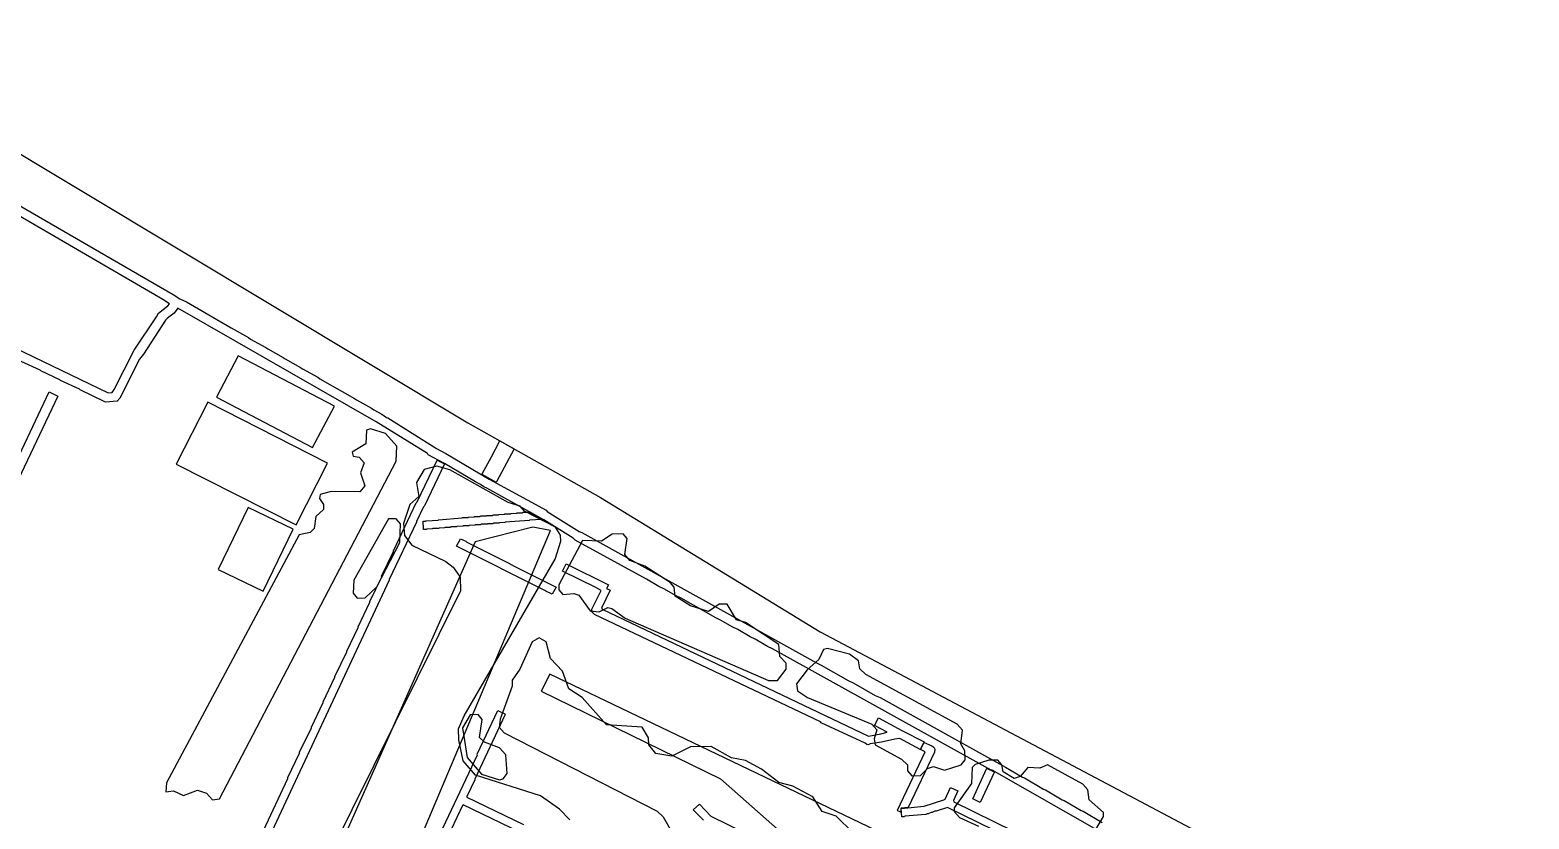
# Model space of a CAD drawing. Extents: x 1764 to 2708, y -3060 to -2272.
# Drawn here: x 2016 to 2393.3, y -2471.1 to -2272.4 of the extents above; entities that cross this region are included whole.
import ezdxf

# ---------------------------------------------------------------- set-up
doc = ezdxf.new("R2010")
doc.units = 0
for name, color, linetype in [('DOR_DOROZHKA', 40, 'CONTINUOUS'), ('DOR_LESTNICA', 6, 'CONTINUOUS'), ('DOR_PEREHOD', 9, 'CONTINUOUS'), ('DOR_TROTUAR', 8, 'CONTINUOUS'), ('GRANICA_UCHASTKA', 7, 'CONTINUOUS'), ('PL_SPORT', 5, 'CONTINUOUS'), ('ZEL_LES_DREVESNYE', 94, 'CONTINUOUS'), ('ZEL_SPUTNIK_DOP', 40, 'CONTINUOUS'), ('ZEL_YANDEX_SHEMA', 92, 'CONTINUOUS')]:
    doc.layers.add(name, color=color, linetype=linetype)

msp = doc.modelspace()

# ---------------------------------------------------------------- linework, layer by layer
at = {"layer": 'DOR_DOROZHKA'}
for points in [[(2062.5523, -2500.1998), (2080.9123, -2460.8828), (2080.9083, -2460.6818), (2083.8772, -2454.5148), (2083.8722, -2454.3148), (2086.8412, -2448.1478), (2086.8362, -2447.9478), (2089.8052, -2441.7808), (2089.8002, -2441.5808), (2092.7692, -2435.4128), (2092.7642, -2435.2128), (2095.7332, -2429.0458), (2095.7282, -2428.8458), (2098.6012, -2422.8808), (2098.5972, -2422.6808), (2101.5652, -2416.5128), (2101.5612, -2416.3128), (2104.5292, -2410.1458), (2104.5252, -2409.9458), (2107.4932, -2403.7788), (2107.4892, -2403.5788), (2113.2302, -2391.4477), (2113.4262, -2391.2437), (2118.5012, -2380.7287), (2120.3232, -2381.6897), (2115.3472, -2392.2027), (2115.0542, -2392.5097), (2113.3312, -2396.1487), (2113.3362, -2396.3487), (2106.4442, -2410.8048), (2106.4492, -2411.0048), (2076.9003, -2474.2758)], [(2110.5293, -2493.3598), (2128.6093, -2454.9487), (2128.6053, -2454.7487), (2133.7722, -2443.8317), (2135.4892, -2444.5947), (2135.5942, -2444.7927), (2127.9413, -2461.0667), (2127.9453, -2461.2667), (2125.9343, -2465.4127), (2125.9383, -2465.6127), (2140.1943, -2472.5077)], [(2273.8573, -2481.4266), (2246.9573, -2468.2007), (2244.0763, -2469.1627), (2243.7763, -2469.1697), (2243.0833, -2469.4847), (2242.7833, -2469.4907), (2242.0893, -2469.8057), (2241.7893, -2469.8127), (2241.4943, -2470.0187), (2236.2003, -2470.4337), (2236.1023, -2470.5357), (2235.4023, -2470.5507), (2235.2563, -2468.4527), (2241.0483, -2467.9277), (2246.0163, -2466.3197), (2246.3123, -2466.1127), (2247.6493, -2463.1827), (2249.5693, -2464.0417), (2248.4203, -2466.4677), (2248.5273, -2466.7657), (2313.8573, -2498.9716)], [(2185.4953, -2471.4297), (2182.9363, -2468.7827), (2184.5063, -2467.3487), (2187.3733, -2470.3877), (2204.1603, -2478.6297)], [(2139.3353, -2474.4277), (2125.0793, -2467.5317), (2124.8833, -2467.7367), (2122.0133, -2473.8017)]]:
    msp.add_lwpolyline(points, dxfattribs=at)
for points in [[(2114.9532, -2397.1137), (2114.9322, -2396.1137), (2115.6322, -2396.0987), (2115.7292, -2395.9967), (2118.7272, -2395.8317), (2118.8252, -2395.7297), (2124.8192, -2395.2997), (2124.9172, -2395.1977), (2126.3172, -2395.1677), (2126.4152, -2395.0657), (2127.8152, -2395.0347), (2127.9132, -2394.9327), (2129.3132, -2394.9027), (2129.4112, -2394.8007), (2130.9112, -2394.7677), (2131.0092, -2394.6657), (2132.4092, -2394.6357), (2132.5072, -2394.5337), (2133.9072, -2394.5027), (2134.0042, -2394.4007), (2135.4052, -2394.3707), (2135.5022, -2394.2687), (2137.0022, -2394.2357), (2137.1002, -2394.1337), (2138.5002, -2394.1037), (2138.5982, -2394.0017), (2139.9982, -2393.9717), (2140.0962, -2393.8687), (2141.6962, -2393.8347), (2144.7352, -2395.5697), (2144.7372, -2395.6697), (2141.7392, -2395.8347), (2141.6422, -2395.9367), (2135.6482, -2396.3667), (2135.5502, -2396.4687), (2134.1502, -2396.4987), (2134.0522, -2396.6007), (2132.6522, -2396.6317), (2132.5542, -2396.7337), (2131.1542, -2396.7637), (2131.0562, -2396.8657), (2129.5562, -2396.8987), (2129.4582, -2397.0007), (2128.0582, -2397.0307), (2127.9602, -2397.1327), (2126.5602, -2397.1627), (2126.4622, -2397.2657), (2125.0622, -2397.2957), (2124.9642, -2397.3977), (2123.4642, -2397.4297), (2123.3672, -2397.5327), (2121.9662, -2397.5627), (2121.8692, -2397.6647), (2120.4692, -2397.6947), (2120.3712, -2397.7967), (2118.9712, -2397.8277), (2118.8732, -2397.9297), (2117.3732, -2397.9617), (2117.2752, -2398.0637), (2115.8752, -2398.0947), (2115.7772, -2398.1967), (2115.0772, -2398.2117), (2115.0552, -2397.2117)], [(2147.4462, -2414.5217), (2145.8292, -2413.7557), (2145.6242, -2413.5597), (2123.3722, -2402.4347), (2124.3312, -2400.5127), (2125.7472, -2401.1827), (2125.9512, -2401.3787), (2136.3682, -2406.5567), (2137.8882, -2407.4237), (2148.4072, -2412.6997)], [(2240.0393, -2453.6417), (2234.9763, -2450.8497), (2233.6783, -2450.9777), (2230.2933, -2451.7517), (2227.5023, -2452.2117), (2227.0063, -2452.4227), (2226.6043, -2452.3317), (2226.1973, -2452.0397), (2215.1803, -2446.8757), (2214.9763, -2446.6797), (2158.0612, -2419.5947), (2157.4462, -2418.9077), (2157.4332, -2418.3077), (2159.7322, -2413.5557), (2158.4142, -2412.7837), (2150.0212, -2408.6627), (2150.9822, -2406.8407), (2161.6012, -2412.1147), (2161.1212, -2413.0247), (2162.0322, -2413.5057), (2159.8292, -2418.0557), (2160.0332, -2418.2517), (2227.0583, -2450.2207), (2230.1483, -2449.6537), (2231.7393, -2449.2187), (2228.6023, -2447.5857), (2229.5613, -2445.6637), (2235.4333, -2448.8387), (2241.0983, -2451.7177)]]:
    msp.add_lwpolyline(points, close=True, dxfattribs=at)
at = {"layer": 'DOR_LESTNICA'}
for points in [[(2234.4693, -2469.0707), (2234.3653, -2468.8727), (2241.3523, -2454.2137), (2240.1393, -2453.6397), (2241.1003, -2451.8177), (2243.0203, -2452.6767), (2243.5283, -2453.0667), (2243.7393, -2453.5617), (2243.6543, -2454.2647), (2237.0523, -2468.2137), (2235.2543, -2468.3527), (2235.1563, -2468.4557), (2235.1763, -2469.3557)], [(2255.1343, -2466.9227), (2253.3143, -2466.0617), (2256.7523, -2458.4836), (2256.9503, -2458.3796), (2258.6703, -2459.2426), (2258.6743, -2459.4426)]]:
    msp.add_lwpolyline(points, close=True, dxfattribs=at)
at = {"layer": 'DOR_PEREHOD'}
msp.add_lwpolyline([(2133.2292, -2386.3137), (2129.7862, -2384.3867), (2129.7822, -2384.1867), (2132.1912, -2379.9327), (2134.3052, -2375.8847), (2137.8502, -2377.9097), (2133.4272, -2386.2087)], close=True, dxfattribs=at)
at = {"layer": 'DOR_TROTUAR'}
for points in [[(1992.1851, -2304.3169), (2052.0662, -2339.0418), (2053.6902, -2340.1068), (2055.4072, -2340.8708), (2066.6552, -2347.4308), (2071.0092, -2349.8378), (2071.5182, -2350.2278), (2075.3662, -2352.3458), (2075.8742, -2352.7348), (2079.7222, -2354.8528), (2080.2312, -2355.2418), (2084.0792, -2357.3598), (2084.5872, -2357.7488), (2088.4352, -2359.8668), (2088.9442, -2360.2568), (2097.6542, -2365.1708), (2098.1632, -2365.5598), (2102.0112, -2367.6778), (2102.5192, -2368.0668), (2104.5432, -2369.1238), (2105.7632, -2369.9978), (2106.0652, -2370.0918), (2118.3382, -2377.8307), (2120.6672, -2379.0807), (2131.6122, -2385.5477), (2145.8882, -2393.3437), (2146.1942, -2393.6377), (2154.2072, -2398.6667), (2154.9142, -2398.9517), (2213.9542, -2431.7937), (2215.1672, -2432.3677), (2221.9543, -2436.2237), (2223.1673, -2436.7977), (2228.7383, -2439.9787), (2229.9513, -2440.5527), (2261.5463, -2458.0796), (2265.8033, -2460.5896), (2266.3073, -2460.7786), (2271.0703, -2463.5766), (2271.5743, -2463.7666), (2275.8313, -2466.2756), (2276.3353, -2466.4646), (2280.5913, -2468.9746), (2281.0963, -2469.1636), (2285.8593, -2471.9616)], [(2009.8082, -2351.2608), (2035.6932, -2363.8078), (2036.6902, -2363.6868), (2037.1752, -2362.9758), (2042.2642, -2353.0608), (2047.8852, -2344.6348), (2048.3652, -2343.7238), (2050.7272, -2341.8718), (2051.1162, -2341.3638), (2049.4922, -2340.2978), (1990.5221, -2306.0539)], [(2293.5153, -2479.0006), (2258.1613, -2458.8536), (2257.9613, -2458.8576), (2202.8712, -2428.2317), (2201.6582, -2427.6577), (2198.5172, -2425.8247), (2197.3042, -2425.2497), (2194.1622, -2423.4167), (2192.9492, -2422.8427), (2189.8082, -2421.0097), (2188.5952, -2420.4357), (2179.8852, -2415.5217), (2178.6712, -2414.9467), (2175.5302, -2413.1137), (2174.3172, -2412.5397), (2171.1762, -2410.7067), (2153.2552, -2400.8887), (2152.7442, -2400.3997), (2145.3402, -2395.7567), (2130.9602, -2387.7637), (2130.2532, -2387.4787), (2129.4402, -2386.8957), (2128.1252, -2386.2237), (2120.3212, -2381.5897), (2116.2712, -2379.3757), (2116.0642, -2379.0807), (2103.1842, -2371.0548), (2053.2402, -2342.4178), (2052.2682, -2343.7398), (2050.5942, -2344.9768), (2050.1042, -2345.4878), (2044.5862, -2354.0108), (2043.6142, -2355.3328), (2038.6232, -2365.1458), (2037.9382, -2365.8608), (2035.0422, -2366.1238), (2028.6732, -2363.0598), (2028.4682, -2362.8638), (2023.7182, -2360.6648), (2023.5142, -2360.4698), (2018.7642, -2358.2708), (2018.5602, -2358.0748), (2013.8102, -2355.8768)], [(2004.9932, -2396.9888), (2020.8792, -2363.5278), (2023.0032, -2364.5828), (2007.5952, -2397.0328)]]:
    msp.add_lwpolyline(points, dxfattribs=at)
at = {"layer": 'GRANICA_UCHASTKA'}
msp.add_lwpolyline([(1926.7564, -2795.3858), (1827.2134, -2749.5118), (1784.2035, -2726.9288), (1772.1055, -2722.6878), (1765.0085, -2718.3388), (1764.3895, -2712.8488), (1771.5975, -2699.1868), (1818.5294, -2579.1099), (1873.6373, -2443.8499), (1905.1152, -2372.6329), (1929.0362, -2322.0899), (1949.2381, -2284.6339), (1957.9901, -2272.9389), (1960.4791, -2272.3849), (1971.1421, -2279.6589), (2004.0541, -2297.9569), (2126.2032, -2371.3577), (2159.6262, -2390.1457), (2214.8852, -2423.9697), (2323.6883, -2481.6506), (2371.2954, -2508.6366), (2415.9034, -2535.6866)], dxfattribs=at)
at = {"layer": 'PL_SPORT'}
for points in [[(2062.9282, -2364.8618), (2087.1482, -2377.5768), (2092.6402, -2367.1528), (2068.4202, -2354.4388)], [(2060.7372, -2366.1538), (2052.7922, -2381.7328), (2082.9832, -2397.0618), (2090.9222, -2381.4938)], [(2063.3622, -2408.3038), (2074.7292, -2413.7658), (2082.2902, -2398.0978), (2070.9172, -2392.6358)]]:
    msp.add_lwpolyline(points, close=True, dxfattribs=at)
at = {"layer": 'ZEL_LES_DREVESNYE'}
for points in [[(2142.6142, -2397.6367), (2128.0912, -2401.3507), (2079.5073, -2510.7468), (2094.7093, -2516.9758), (2105.6743, -2496.4068), (2147.0102, -2398.4807)], [(2298.3363, -2532.9567), (2304.2363, -2520.4846), (2263.5273, -2501.7887), (2224.5193, -2483.4487), (2228.9973, -2474.0057), (2146.8182, -2434.6757), (2144.7052, -2438.8957), (2189.7773, -2460.9867), (2240.6983, -2505.9637), (2250.4283, -2509.0877)]]:
    msp.add_lwpolyline(points, close=True, dxfattribs=at)
at = {"layer": 'ZEL_SPUTNIK_DOP'}
for points in [[(2108.2152, -2395.5087), (2106.2152, -2395.5518), (2097.5442, -2410.9968), (2097.3652, -2414.2528), (2098.3922, -2415.4808), (2100.3922, -2415.4378), (2103.3322, -2412.6228), (2109.0952, -2401.4927), (2109.2422, -2396.7367)], [(2149.0962, -2412.1347), (2149.1232, -2413.3847), (2150.1502, -2414.6127), (2152.8952, -2414.3037), (2154.1552, -2414.7767), (2156.9922, -2418.7167), (2159.2482, -2418.9187), (2161.4762, -2417.8697), (2162.4822, -2418.0987), (2165.7862, -2420.5287), (2201.8942, -2436.2567), (2204.1442, -2436.2077), (2206.3352, -2433.4097), (2206.3032, -2431.9087), (2204.7652, -2430.1917), (2204.4502, -2427.1967), (2196.0752, -2421.6247), (2193.8092, -2420.9237), (2191.4722, -2416.9717), (2189.4722, -2417.0147), (2186.7602, -2418.8247), (2182.2272, -2417.4217), (2178.4232, -2415.0027), (2178.1242, -2412.7577), (2177.0972, -2411.5297), (2170.7552, -2407.4137), (2166.9732, -2405.9947), (2165.6902, -2404.5217), (2166.3542, -2400.5057), (2165.3272, -2399.2767), (2162.5762, -2399.3367), (2159.8642, -2401.1457), (2155.1082, -2400.9987)], [(2208.9163, -2437.1057), (2209.2043, -2438.8497), (2211.7423, -2440.5467), (2227.8943, -2447.2007), (2229.1773, -2448.6737), (2228.4753, -2450.9407), (2228.7583, -2452.4347), (2235.3393, -2456.0447), (2236.8723, -2457.5127), (2236.9043, -2459.0127), (2237.9313, -2460.2407), (2240.1813, -2460.1927), (2241.8933, -2458.4047), (2243.3833, -2457.8717), (2246.1543, -2458.8127), (2250.3783, -2457.4707), (2251.3513, -2456.1986), (2251.3023, -2453.9486), (2250.2643, -2452.2206), (2250.6893, -2448.7096), (2249.4063, -2447.2366), (2226.3743, -2434.7277), (2224.8413, -2433.2597), (2224.5483, -2431.2647), (2222.2602, -2429.5637), (2216.7282, -2428.1817), (2215.7332, -2428.4537), (2214.5372, -2430.9807), (2211.5912, -2433.5457)], [(2126.7912, -2444.8827), (2124.8612, -2448.1767), (2126.0243, -2455.6557), (2129.6163, -2459.8297), (2134.1483, -2461.2327), (2135.1433, -2460.9607), (2136.1163, -2459.6897), (2135.7633, -2454.9447), (2134.2253, -2453.2267), (2130.4432, -2451.8077), (2129.1662, -2450.5847), (2129.8192, -2446.0687), (2128.7912, -2444.8397)]]:
    msp.add_lwpolyline(points, close=True, dxfattribs=at)
for points in [[(2223.2333, -2474.5657), (2218.8913, -2470.4077), (2215.3633, -2469.2327), (2213.0323, -2465.5317), (2207.9733, -2462.8897), (2204.4513, -2461.9647), (2200.1253, -2458.5567), (2196.0763, -2456.3927), (2192.5603, -2455.7187), (2187.4953, -2452.8267), (2182.2443, -2452.9397), (2177.5433, -2455.2927), (2173.5263, -2454.6287), (2171.7273, -2452.4167), (2171.6903, -2450.6667), (2170.1303, -2447.9487), (2161.1132, -2447.3927), (2154.9622, -2440.5227), (2151.6632, -2438.3427), (2150.0662, -2433.8747), (2146.9952, -2430.6897), (2145.9032, -2426.4607), (2144.1322, -2425.4987), (2142.4032, -2426.5367), (2139.2992, -2433.3567), (2137.3582, -2436.1507), (2137.3912, -2437.6507), (2134.3192, -2445.9707), (2134.1122, -2447.9767), (2135.3942, -2449.4497), (2173.8403, -2469.1297), (2175.3723, -2470.5977), (2177.4533, -2474.3047)], [(2284.2473, -2473.7476), (2286.1773, -2470.4546), (2286.1553, -2469.4546), (2282.5853, -2466.2796), (2282.2813, -2463.7846), (2280.9983, -2462.3116), (2272.1403, -2457.5006), (2270.1563, -2458.2936), (2267.1503, -2458.1086), (2265.1993, -2460.4016), (2263.7093, -2460.9346), (2260.9213, -2459.2436), (2260.6343, -2457.4996), (2259.6073, -2456.2706), (2257.3563, -2456.3196), (2253.8783, -2457.3946), (2253.1443, -2458.1616), (2252.9803, -2462.1667), (2248.6103, -2468.2647), (2248.6313, -2469.2647), (2249.9143, -2470.7377), (2254.7133, -2472.8847)]]:
    msp.add_lwpolyline(points, dxfattribs=at)
at = {"layer": 'ZEL_YANDEX_SHEMA'}
msp.add_lwpolyline([(2105.5012, -2374.0558), (2101.7242, -2372.8868), (2100.7292, -2373.1588), (2100.5542, -2376.6638), (2097.0972, -2378.7398), (2097.3692, -2379.7348), (2098.8752, -2379.9518), (2100.1572, -2381.4248), (2099.2112, -2383.9468), (2100.2812, -2387.1758), (2099.0642, -2388.7028), (2091.8082, -2388.6088), (2089.0742, -2389.4188), (2088.8462, -2390.4238), (2089.8782, -2391.9028), (2089.9052, -2393.1528), (2087.9432, -2394.9458), (2087.5072, -2397.9568), (2086.5292, -2398.9788), (2083.7902, -2399.5378), (2050.3723, -2462.0428), (2050.1713, -2464.2978), (2052.1653, -2464.0048), (2054.6933, -2465.2008), (2058.1663, -2463.8748), (2060.4323, -2464.5768), (2061.9703, -2466.2938), (2063.7153, -2466.0068), (2108.1522, -2381.0027), (2108.3212, -2377.2467)], close=True, dxfattribs=at)
msp.add_lwpolyline([(2151.8763, -2471.3547), (2149.3173, -2468.6587), (2144.4913, -2465.2617), (2128.1213, -2460.1127), (2125.0403, -2456.4267), (2123.9262, -2451.1977), (2123.8672, -2448.4477), (2125.2972, -2445.1657), (2148.2052, -2405.6497), (2149.6082, -2401.1177), (2149.5762, -2399.6177), (2148.2822, -2397.6447), (2140.4402, -2393.5617), (2139.4132, -2392.3327), (2136.3912, -2391.3977), (2121.7072, -2383.2107), (2118.4352, -2382.2807), (2115.2012, -2383.1007), (2113.2712, -2386.3947), (2113.8472, -2389.8837), (2111.6402, -2391.9327), (2109.9932, -2396.7207), (2110.3072, -2399.7157), (2112.1112, -2402.1777), (2120.7042, -2406.2447), (2122.4862, -2407.7067), (2124.2902, -2410.1687), (2124.3662, -2413.6687), (2075.2313, -2512.7818)], dxfattribs=at)

doc.saveas('drawing.dxf')
